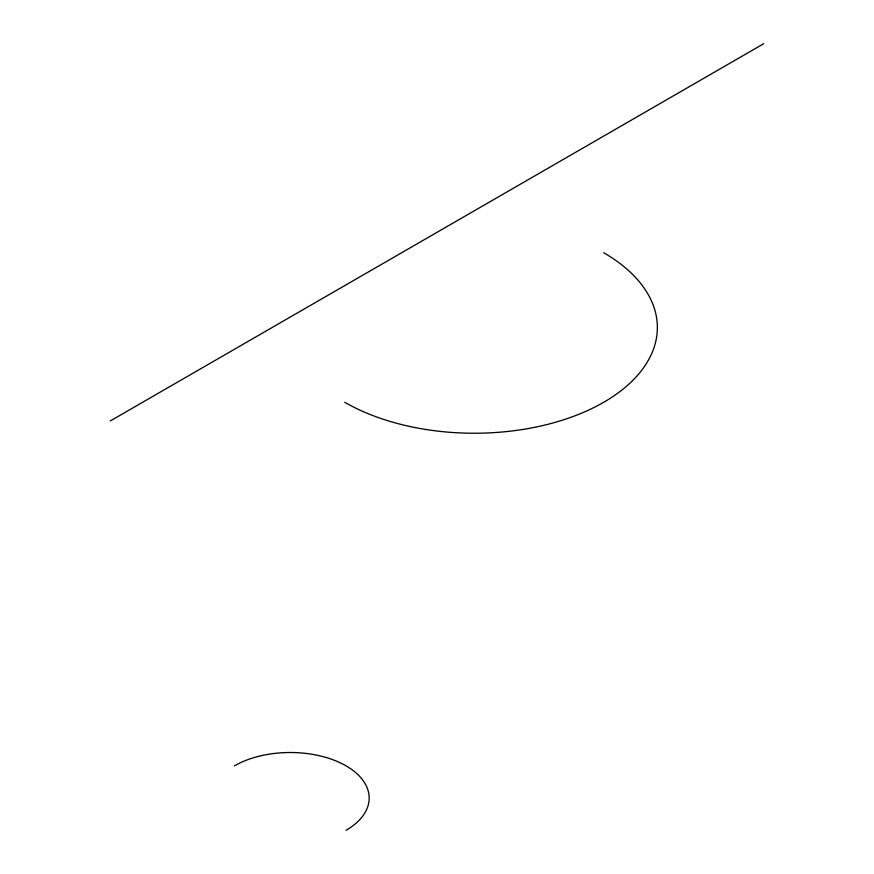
<?xml version="1.0" encoding="UTF-8"?>
<svg xmlns="http://www.w3.org/2000/svg" width="874" height="874" viewBox="0 0 874 874"><rect width="100%" height="100%" fill="white"/><g stroke="black" fill="none" stroke-linecap="round" stroke-linejoin="round"><path stroke-width="1.31" d="M110.266 420.973L763.734 43.7M234.429 765.853A78.922 45.568 0 0 1 346.049 765.853A78.922 45.568 0 0 1 346.049 830.3M603.726 252.75A183.136 105.732 0 0 1 603.726 402.269A183.136 105.732 0 0 1 344.738 402.269"/></g></svg>
